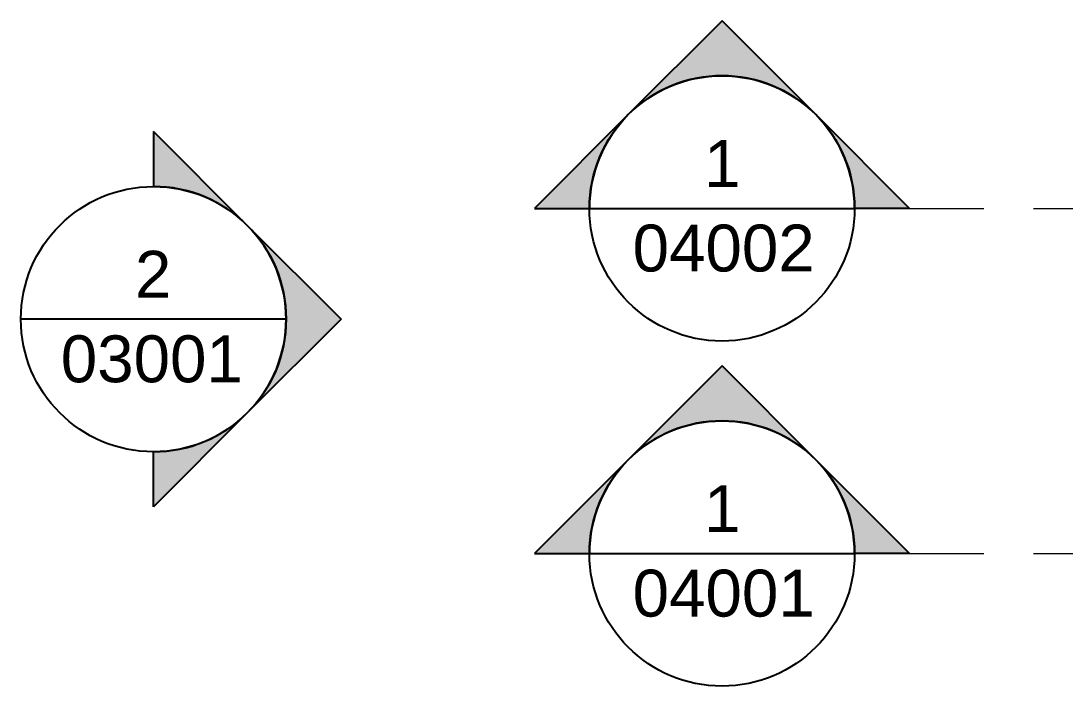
# Model space of a CAD drawing. Header units: millimetres. Extents: x -14278 to 101222, y -22378 to 34603.
# Drawn here: x 53436 to 57891, y 5336 to 8174 of the extents above; entities that cross this region are included whole.
import ezdxf

# ---------------------------------------------------------------- set-up
doc = ezdxf.new("R2010")
doc.units = ezdxf.units.MM
doc.header["$MEASUREMENT"] = 0
doc.linetypes.add('Long Dashed', pattern=[529.166651, 317.499995, -211.666656])
doc.layers.add('A-Zz_60_50_30-P_MarkerElevation', color=7, linetype='Continuous')
doc.layers.add('A-Zz_60_50_80-P_MarkerSection', color=7, linetype='Continuous')
doc.styles.add('GENERATED_STYLE_1', font='')
doc.styles.get('GENERATED_STYLE_1').set_extended_font_data('Arial')

# ---------------------------------------------------------------- blocks, each defined once
blk = doc.blocks.new('Cutting Plane_16_2', base_point=(56427.1, 7374.1))
at = {"layer": 'A-Zz_60_50_80-P_MarkerSection', "linetype": 'Continuous'}
for points in [[(56027.1, 7774.1, -0.414214), (56827.1, 7774.1), (56427.1, 8174.1)], [(55627.1, 7374.1), (55861.4, 7374.1, -0.198912), (56027.1, 7774.1)], [(57227.1, 7374.1), (56992.7, 7374.1, 0.198912), (56827.1, 7774.1)]]:
    blk.add_hatch(color=256, dxfattribs=at).paths.add_polyline_path(points)
for p, q in [((56427.1, 8174.1), (56027.1, 7774.1)), ((56827.1, 7774.1), (56427.1, 8174.1)), ((56027.1, 7774.1), (55627.1, 7374.1)), ((56827.1, 7774.1), (57227.1, 7374.1)), ((55627.1, 7374.1), (55861.4, 7374.1)), ((55861.4, 7374.1), (56992.7, 7374.1)), ((57227.1, 7374.1), (56992.7, 7374.1))]:
    blk.add_line(p, q, dxfattribs=at)
at = {"layer": 'A-Zz_60_50_80-P_MarkerSection', "color": 6, "linetype": 'Long Dashed', "lineweight": 13}
blk.add_line((57227.1, 7374.1), (61784.7, 7374.1), dxfattribs=at)
at = {"layer": 'A-Zz_60_50_80-P_MarkerSection', "linetype": 'Continuous'}
blk.add_circle((56427.1, 7374.1), 565.7, dxfattribs=at)
for start, end in [(45, 135), (135, 180), (0, 45)]:
    blk.add_arc((56427.1, 7374.1), 565.7, start, end, dxfattribs=at)
at = {"layer": 'A-Zz_60_50_80-P_MarkerSection', "char_height": 200, "attachment_point": 7, "style": 'GENERATED_STYLE_1'}
for s, insert in [('\\A1;{\\fArial|b0|i0|c0|p34;1}', (56350.8, 7465.5)), ('\\A1;{\\fArial|b0|i0|c0|p34;04002}', (56045.7, 7102.2))]:
    blk.add_mtext(s, dxfattribs=dict(at, insert=insert))
blk = doc.blocks.new('Elevation_5_2', base_point=(54001.7, -5099.3))
at = {"layer": 'A-Zz_60_50_30-P_MarkerElevation', "linetype": 'Continuous'}
for points in [[(54001.7, 7701.8), (54001.7, 7467.4, -0.198912), (54401.7, 7301.8)], [(54401.7, 6501.8, 0.414214), (54401.7, 7301.8), (54801.7, 6901.8)], [(54001.7, 6101.8), (54001.7, 6336.1, 0.198912), (54401.7, 6501.8)]]:
    blk.add_hatch(color=256, dxfattribs=at).paths.add_polyline_path(points)
for p, q in [((54001.7, 7701.8), (54001.7, 7467.4)), ((54401.7, 7301.8), (54001.7, 7701.8)), ((54401.7, 7301.8), (54801.7, 6901.8)), ((54567.3, 6901.8), (53436, 6901.8)), ((54801.7, 6901.8), (54401.7, 6501.8)), ((54401.7, 6501.8), (54001.7, 6101.8)), ((54001.7, 6101.8), (54001.7, 6336.1))]:
    blk.add_line(p, q, dxfattribs=at)
blk.add_circle((54001.7, 6901.8), 565.7, dxfattribs=at)
for start, end in [(45, 90), (315, 45), (270, 315)]:
    blk.add_arc((54001.7, 6901.8), 565.7, start, end, dxfattribs=at)
at = {"layer": 'A-Zz_60_50_30-P_MarkerElevation', "char_height": 200, "attachment_point": 9, "style": 'GENERATED_STYLE_1'}
for s, insert in [('\\A1;{\\fArial|b0|i0|c0|p34;2}', (54077.9, 6993.2)), ('\\A1;{\\fArial|b0|i0|c0|p34;03001}', (54383, 6629.7))]:
    blk.add_mtext(s, dxfattribs=dict(at, insert=insert))
blk = doc.blocks.new('Cutting Plane_24_2', base_point=(56427.1, 5902.1))
at = {"layer": 'A-Zz_60_50_80-P_MarkerSection', "linetype": 'Continuous'}
for points in [[(56027.1, 6302.1, -0.414214), (56827.1, 6302.1), (56427.1, 6702.1)], [(55627.1, 5902.1), (55861.4, 5902.1, -0.198912), (56027.1, 6302.1)], [(57227.1, 5902.1), (56992.7, 5902.1, 0.198912), (56827.1, 6302.1)]]:
    blk.add_hatch(color=256, dxfattribs=at).paths.add_polyline_path(points)
for p, q in [((56427.1, 6702.1), (56027.1, 6302.1)), ((56827.1, 6302.1), (56427.1, 6702.1)), ((56027.1, 6302.1), (55627.1, 5902.1)), ((56827.1, 6302.1), (57227.1, 5902.1)), ((55627.1, 5902.1), (55861.4, 5902.1)), ((55861.4, 5902.1), (56992.7, 5902.1)), ((57227.1, 5902.1), (56992.7, 5902.1))]:
    blk.add_line(p, q, dxfattribs=at)
at = {"layer": 'A-Zz_60_50_80-P_MarkerSection', "color": 6, "linetype": 'Long Dashed', "lineweight": 13}
blk.add_line((57227.1, 5902.1), (61427.1, 5902.1), dxfattribs=at)
at = {"layer": 'A-Zz_60_50_80-P_MarkerSection', "linetype": 'Continuous'}
blk.add_circle((56427.1, 5902.1), 565.7, dxfattribs=at)
for start, end in [(45, 135), (135, 180), (0, 45)]:
    blk.add_arc((56427.1, 5902.1), 565.7, start, end, dxfattribs=at)
at = {"layer": 'A-Zz_60_50_80-P_MarkerSection', "char_height": 200, "attachment_point": 7, "style": 'GENERATED_STYLE_1'}
for s, insert in [('\\A1;{\\fArial|b0|i0|c0|p34;1}', (56350.8, 5993.5)), ('\\A1;{\\fArial|b0|i0|c0|p34;04001}', (56045.7, 5630.2))]:
    blk.add_mtext(s, dxfattribs=dict(at, insert=insert))

msp = doc.modelspace()

# ---------------------------------------------------------------- block references
at = {"layer": 'A-Zz_60_50_30-P_MarkerElevation', "color": 82, "lineweight": 13}
msp.add_blockref('Elevation_5_2', (54001.7, -5099.3), dxfattribs=at)
at = {"layer": 'A-Zz_60_50_80-P_MarkerSection', "color": 6, "lineweight": 13}
for name, p in [('Cutting Plane_16_2', (56427.1, 7374.1)), ('Cutting Plane_24_2', (56427.1, 5902.1))]:
    msp.add_blockref(name, p, dxfattribs=at)

doc.saveas('drawing.dxf')
